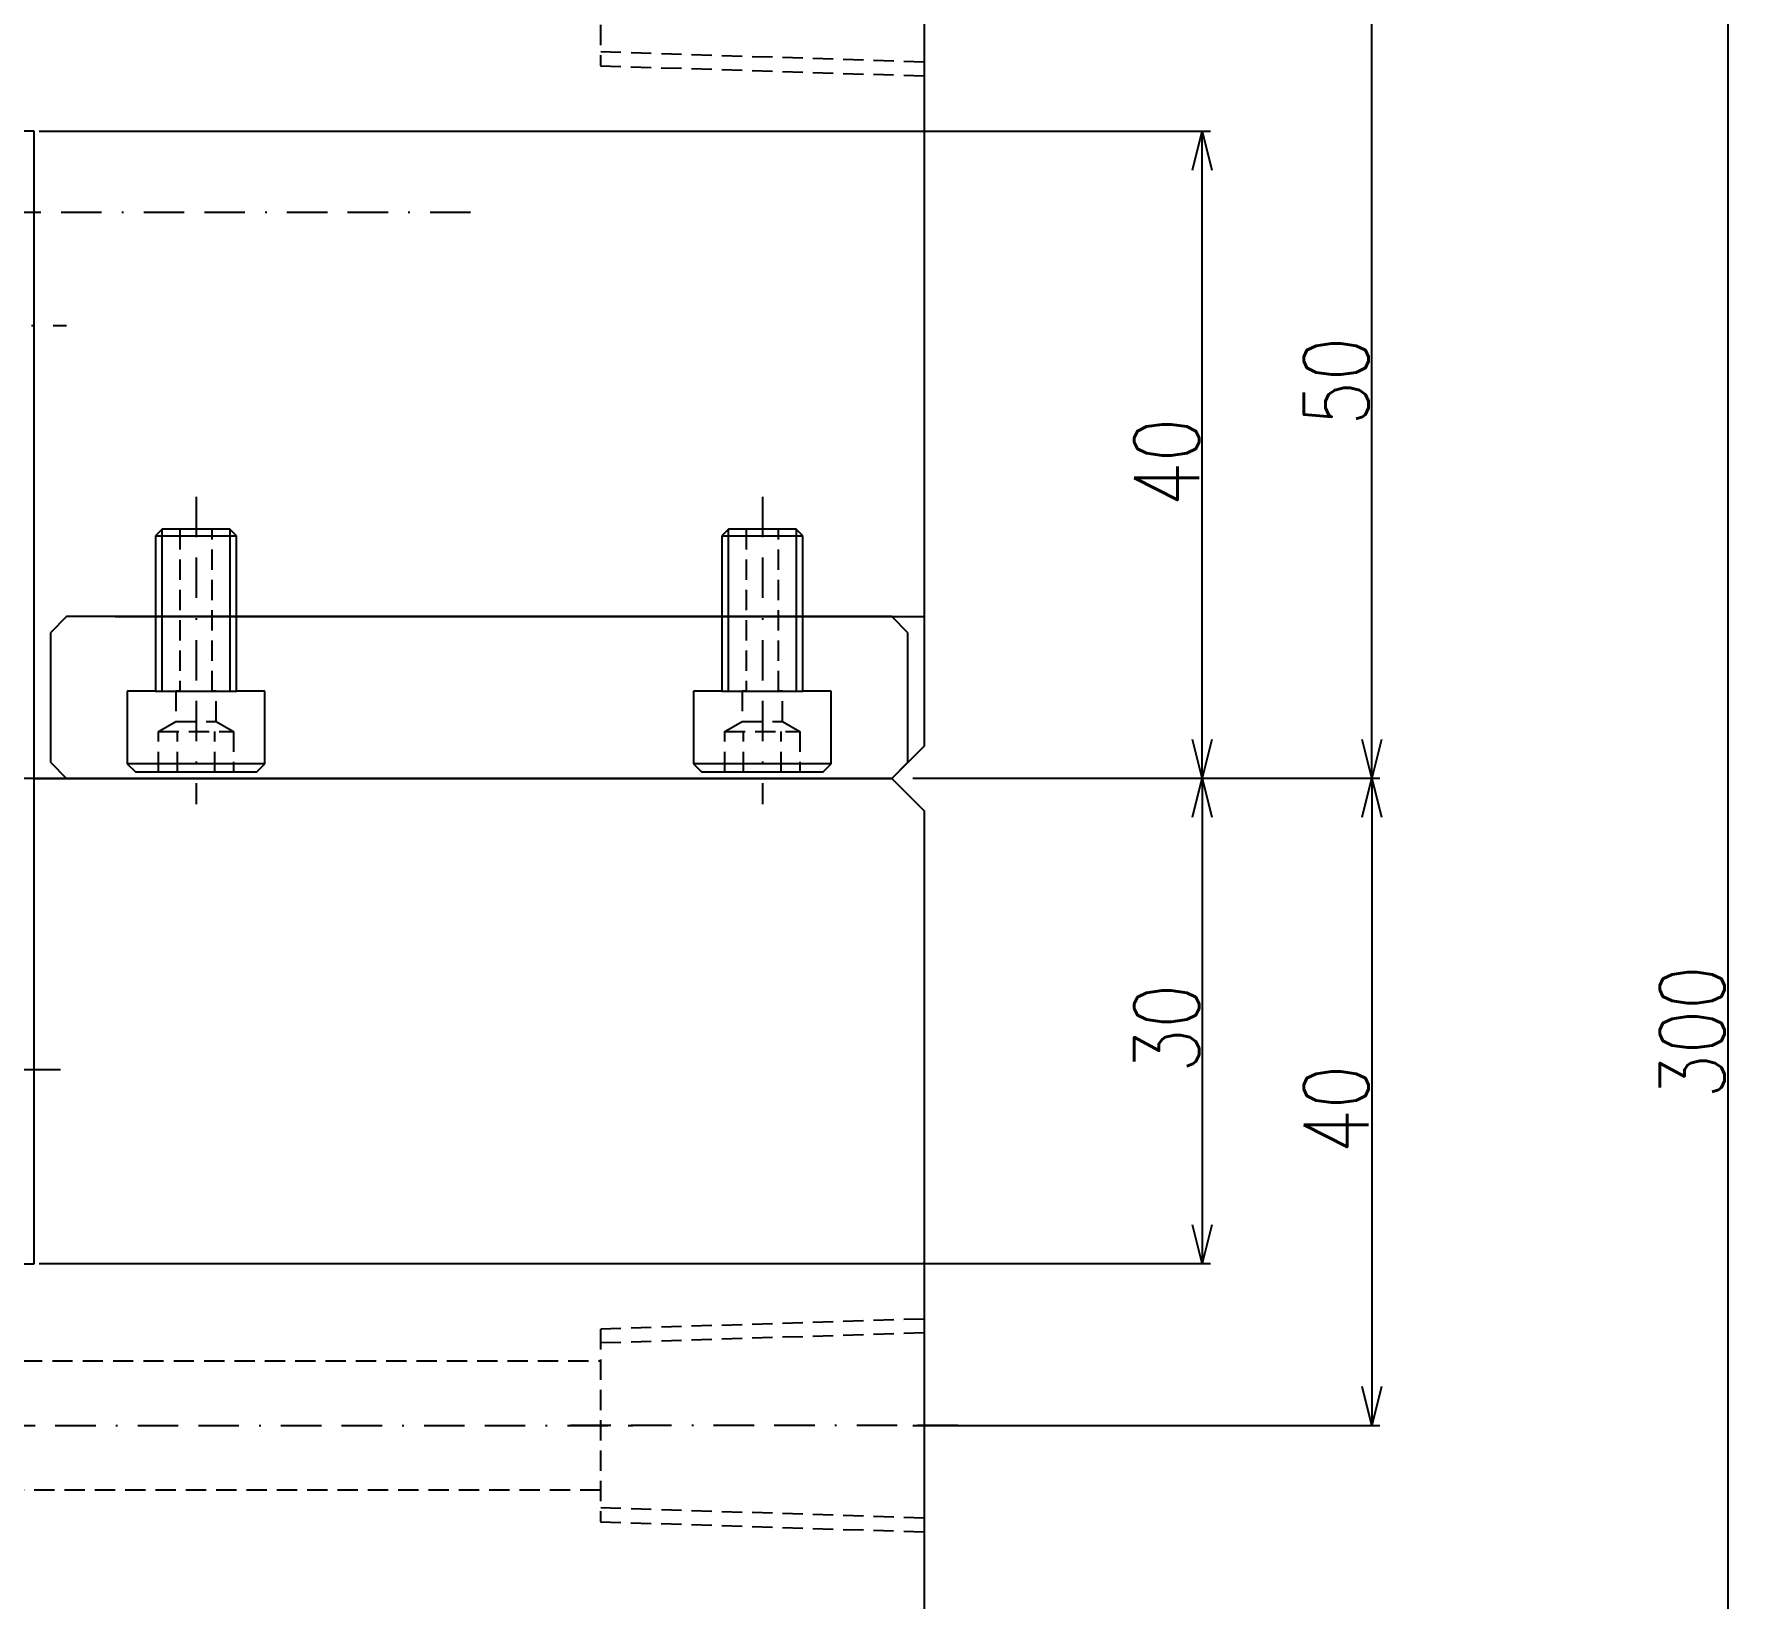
# Model space of a CAD drawing. Extents: x -430 to 437, y -440 to 538.
# Drawn here: x -127.4 to -21.7, y 186.7 to 283.4 of the extents above; entities that cross this region are included whole.
import ezdxf

# ---------------------------------------------------------------- set-up
doc = ezdxf.new("R2010")
doc.units = 0
doc.linetypes.add('BORDER', pattern=[8.75, 2.5, -1.25, 2.5, -1.25, 0, -1.25])
doc.linetypes.add('HIDDEN', pattern=[1.875, 1.25, -0.625])
for name, color, linetype in [('1', 7, 'CONTINUOUS'), ('11', 7, 'CONTINUOUS'), ('136', 7, 'CONTINUOUS'), ('15', 7, 'CONTINUOUS')]:
    doc.layers.add(name, color=color, linetype=linetype)
doc.styles.add('EXCESS_STANDARD', font='txt', dxfattribs={"height": 0.2, "bigfont": 'BIGFONT'})
doc.dimstyles.new('ISO-25', dxfattribs={"dimtxt": 4, "dimasz": 2.4, "dimexe": 0.18, "dimexo": 0.3, "dimgap": 0.2, "dimtad": 1, "dimtih": 1, "dimtoh": 1, "dimzin": 12, "dimcen": 0.09, "dimazin": 3, "dimtfac": 0.5, "dimtofl": 0, "dimtmove": 0, "dimatfit": 3})

# ---------------------------------------------------------------- blocks, each defined once
blk = doc.blocks.new('*D8')
at = {"layer": '1', "color": 50, "linetype": 'CONTINUOUS'}
for p, q in [((-127.15, 277.43), (-54.76, 277.43)), ((-55.86, 275.03), (-55.26, 277.43)), ((-55.26, 277.43), (-54.66, 275.03)), ((-55.26, 237.43), (-55.26, 277.43)), ((-55.26, 237.43), (-55.86, 239.83)), ((-54.66, 239.83), (-55.26, 237.43)), ((-72.15, 237.43), (-54.76, 237.43))]:
    blk.add_line(p, q, dxfattribs=at)
at = {"layer": '1', "color": 7, "linetype": 'CONTINUOUS', "style": 'EXCESS_STANDARD', "width": 0.8}
blk.add_text('40', height=4, rotation=90, dxfattribs=at).set_placement((-55.46, 254.23))
blk = doc.blocks.new('*D20')
at = {"layer": '1', "color": 50, "linetype": 'CONTINUOUS'}
for p, q in [((-73.15, 237.43), (-54.76, 237.43)), ((-55.86, 235.03), (-55.26, 237.43)), ((-55.26, 237.43), (-54.66, 235.03)), ((-55.26, 237.43), (-55.26, 207.43)), ((-55.26, 207.43), (-55.86, 209.83)), ((-54.66, 209.83), (-55.26, 207.43)), ((-127.15, 207.43), (-54.76, 207.43))]:
    blk.add_line(p, q, dxfattribs=at)
at = {"layer": '1', "color": 7, "linetype": 'CONTINUOUS', "style": 'EXCESS_STANDARD', "width": 0.8}
blk.add_text('30', height=4, rotation=90, dxfattribs=at).set_placement((-55.46, 219.23))
blk = doc.blocks.new('*D21')
at = {"layer": '1', "color": 50, "linetype": 'CONTINUOUS'}
for p, q in [((-73.15, 237.43), (-44.28, 237.43)), ((-45.38, 235.03), (-44.78, 237.43)), ((-44.78, 237.43), (-44.18, 235.03)), ((-44.78, 237.43), (-44.78, 197.43)), ((-44.78, 197.43), (-45.38, 199.83)), ((-44.18, 199.83), (-44.78, 197.43)), ((-73.15, 197.43), (-44.28, 197.43))]:
    blk.add_line(p, q, dxfattribs=at)
at = {"layer": '1', "color": 7, "linetype": 'CONTINUOUS', "style": 'EXCESS_STANDARD', "width": 0.8}
blk.add_text('40', height=4, rotation=90, dxfattribs=at).set_placement((-44.98, 214.23))
blk = doc.blocks.new('*D22')
at = {"layer": '1', "color": 50, "linetype": 'CONTINUOUS'}
for p, q in [((-73.15, 287.43), (-44.28, 287.43)), ((-45.38, 285.03), (-44.78, 287.43)), ((-44.78, 287.43), (-44.18, 285.03)), ((-44.78, 237.43), (-44.78, 287.43)), ((-44.78, 237.43), (-45.38, 239.83)), ((-44.18, 239.83), (-44.78, 237.43)), ((-73.15, 237.43), (-44.28, 237.43))]:
    blk.add_line(p, q, dxfattribs=at)
at = {"layer": '1', "color": 7, "linetype": 'CONTINUOUS', "style": 'EXCESS_STANDARD', "width": 0.8}
blk.add_text('50', height=4, rotation=90, dxfattribs=at).set_placement((-44.98, 259.23))
blk = doc.blocks.new('*D63')
at = {"layer": '136', "color": 50, "linetype": 'CONTINUOUS'}
for p, q in [((-47.15, 372.43), (-22.28, 372.43)), ((-23.58, 370.03), (-22.78, 372.43)), ((-22.78, 372.43), (-21.98, 370.03)), ((-22.78, 372.43), (-22.78, 72.43)), ((-22.78, 72.43), (-23.58, 74.83)), ((-21.98, 74.83), (-22.78, 72.43)), ((-47.15, 72.43), (-22.28, 72.43))]:
    blk.add_line(p, q, dxfattribs=at)
at = {"layer": '136', "color": 7, "linetype": 'CONTINUOUS', "style": 'EXCESS_STANDARD', "width": 0.8}
blk.add_text('300', height=4, rotation=90, dxfattribs=at).set_placement((-22.98, 217.63))

msp = doc.modelspace()

# ---------------------------------------------------------------- linework, layer by layer
at = {"layer": '1', "color": 7, "linetype": 'CONTINUOUS'}
for p, q in [((-72.447, 305.4258), (-72.447, 239.4258)), ((-127.447, 277.4258), (-215.5106, 277.4258)), ((-127.447, 207.4258), (-127.447, 277.4258)), ((-125.447, 247.4258), (-126.447, 246.4258)), ((-74.447, 247.4258), (-125.447, 247.4258)), ((-122.447, 247.4258), (-72.447, 247.4258)), ((-73.447, 246.4258), (-74.447, 247.4258)), ((-126.447, 246.4258), (-126.447, 238.4258)), ((-73.447, 238.4258), (-73.447, 246.4258)), ((-72.447, 239.4258), (-74.447, 237.4258)), ((-126.447, 238.4258), (-125.447, 237.4258)), ((-74.447, 237.4258), (-73.447, 238.4258)), ((-74.447, 237.4258), (-132.447, 237.4258)), ((-127.447, 237.4258), (-74.447, 237.4258)), ((-125.447, 237.4258), (-74.447, 237.4258)), ((-74.447, 237.4258), (-72.447, 235.4258)), ((-72.447, 235.4258), (-72.447, 169.4258)), ((-214.2483, 207.4258), (-127.447, 207.4258))]:
    msp.add_line(p, q, dxfattribs=at)
at = {"layer": '1', "color": 141, "linetype": 'BORDER'}
msp.add_line((-271.129, 272.4258), (-100.447, 272.4258), dxfattribs=at)
at = {"layer": '11', "color": 141, "linetype": 'HIDDEN'}
for p, q in [((-92.447, 293.3793), (-92.447, 281.4723)), ((-72.447, 281.7033), (-92.447, 282.3283)), ((-92.447, 281.4723), (-72.447, 280.8473)), ((-72.447, 204.0043), (-92.447, 203.3793)), ((-92.447, 203.3793), (-92.447, 191.4723)), ((-72.447, 203.1483), (-92.447, 202.5233)), ((-154.447, 201.4258), (-92.447, 201.4258)), ((-92.447, 193.4258), (-154.447, 193.4258)), ((-72.447, 191.7033), (-92.447, 192.3283)), ((-92.447, 191.4723), (-72.447, 190.8473))]:
    msp.add_line(p, q, dxfattribs=at)
at = {"layer": '11', "color": 141, "linetype": 'BORDER'}
for p, q in [((-214.767, 265.4258), (-125.447, 265.4258)), ((-220.5775, 219.4258), (-125.447, 219.4258)), ((-156.447, 197.4258), (-90.447, 197.4258)), ((-70.3576, 197.4258), (-94.3674, 197.4258))]:
    msp.add_line(p, q, dxfattribs=at)
at = {"layer": '15', "color": 141, "linetype": 'BORDER'}
for p, q in [((-117.447, 254.8258), (-117.447, 235.8258)), ((-82.447, 254.8258), (-82.447, 235.8258))]:
    msp.add_line(p, q, dxfattribs=at)
at = {"layer": '15', "color": 7, "linetype": 'CONTINUOUS'}
for p, q in [((-119.547, 252.8258), (-119.947, 252.4258)), ((-115.347, 252.8258), (-119.547, 252.8258)), ((-114.947, 252.4258), (-115.347, 252.8258)), ((-84.547, 252.8258), (-84.947, 252.4258)), ((-80.347, 252.8258), (-84.547, 252.8258)), ((-79.947, 252.4258), (-80.347, 252.8258)), ((-119.947, 252.4258), (-114.947, 252.4258)), ((-119.947, 252.4258), (-119.947, 242.8258)), ((-114.947, 242.8258), (-114.947, 252.4258)), ((-84.947, 252.4258), (-79.947, 252.4258)), ((-84.947, 252.4258), (-84.947, 242.8258)), ((-79.947, 242.8258), (-79.947, 252.4258)), ((-119.947, 242.8258), (-121.697, 242.8258)), ((-121.697, 242.8258), (-121.697, 238.3258)), ((-119.947, 242.8258), (-114.947, 242.8258)), ((-113.197, 242.8258), (-114.947, 242.8258)), ((-113.197, 238.3258), (-113.197, 242.8258)), ((-84.947, 242.8258), (-86.697, 242.8258)), ((-86.697, 242.8258), (-86.697, 238.3258)), ((-84.947, 242.8258), (-79.947, 242.8258)), ((-78.197, 242.8258), (-79.947, 242.8258)), ((-78.197, 238.3258), (-78.197, 242.8258)), ((-113.197, 238.3258), (-121.697, 238.3258)), ((-121.697, 238.3258), (-121.197, 237.8258)), ((-113.697, 237.8258), (-113.197, 238.3258)), ((-78.197, 238.3258), (-86.697, 238.3258)), ((-86.697, 238.3258), (-86.197, 237.8258)), ((-78.697, 237.8258), (-78.197, 238.3258)), ((-121.197, 237.8258), (-113.697, 237.8258)), ((-86.197, 237.8258), (-78.697, 237.8258))]:
    msp.add_line(p, q, dxfattribs=at)
at = {"layer": '15', "color": 150, "linetype": 'CONTINUOUS'}
for p, q in [((-119.547, 242.8258), (-119.547, 252.8258)), ((-115.347, 252.8258), (-115.347, 242.8258)), ((-84.547, 242.8258), (-84.547, 252.8258)), ((-80.347, 252.8258), (-80.347, 242.8258))]:
    msp.add_line(p, q, dxfattribs=at)
at = {"layer": '15', "color": 141, "linetype": 'HIDDEN'}
for p, q in [((-118.447, 252.8258), (-118.447, 242.8258)), ((-116.447, 242.8258), (-116.447, 252.8258)), ((-83.447, 252.8258), (-83.447, 242.8258)), ((-81.447, 242.8258), (-81.447, 252.8258)), ((-118.447, 242.8258), (-118.697, 242.8258)), ((-118.697, 242.8258), (-118.697, 240.9374)), ((-116.197, 242.8258), (-116.447, 242.8258)), ((-116.197, 240.9374), (-116.197, 242.8258)), ((-83.447, 242.8258), (-83.697, 242.8258)), ((-83.697, 242.8258), (-83.697, 240.9374)), ((-81.197, 242.8258), (-81.447, 242.8258)), ((-81.197, 240.9374), (-81.197, 242.8258)), ((-119.7564, 240.3258), (-118.697, 240.9374)), ((-119.7564, 240.3258), (-115.1376, 240.3258)), ((-119.7564, 237.8258), (-119.7564, 240.3258)), ((-118.697, 240.9374), (-116.197, 240.9374)), ((-118.6017, 237.8258), (-118.6017, 240.3258)), ((-116.2923, 237.8258), (-116.2923, 240.3258)), ((-116.197, 240.9374), (-115.1376, 240.3258)), ((-115.1376, 240.3258), (-115.1376, 237.8258)), ((-84.7564, 240.3258), (-83.697, 240.9374)), ((-84.7564, 240.3258), (-80.1376, 240.3258)), ((-84.7564, 237.8258), (-84.7564, 240.3258)), ((-83.697, 240.9374), (-81.197, 240.9374)), ((-83.6017, 237.8258), (-83.6017, 240.3258)), ((-81.2923, 237.8258), (-81.2923, 240.3258)), ((-81.197, 240.9374), (-80.1376, 240.3258)), ((-80.1376, 240.3258), (-80.1376, 237.8258))]:
    msp.add_line(p, q, dxfattribs=at)

# ---------------------------------------------------------------- dimensions: what is measured, and where the dimension line sits
at = {"layer": '1'}
for base, p1, p2, angle, picture, middle in [((-44.7793, 287.4258), (-73.447, 237.4258), (-73.447, 287.4258), 90, '*D22', (-46.9793, 262.4258)), ((-55.2556, 277.4258), (-72.447, 237.4258), (-127.447, 277.4258), 90, '*D8', (-57.4556, 257.4258)), ((-55.2556, 207.4258), (-73.447, 237.4258), (-127.447, 207.4258), 270, '*D20', (-57.4556, 222.4258)), ((-44.7793, 197.4258), (-73.447, 237.4258), (-73.447, 197.4258), 270, '*D21', (-46.9793, 217.4258))]:
    dim = msp.add_linear_dim(base=base, p1=p1, p2=p2, angle=angle, dimstyle='ISO-25', override={"dimtxt": 2, "dimasz": 2.4, "dimdec": 3, "dimzin": 0, "dimtol": 0, "dimlim": 0, "dimtdec": 3, "dimtzin": 8}, dxfattribs=at)
    dim.commit()
    dim.dimension.update_dxf_attribs({"geometry": picture, "text_midpoint": middle, "dimtype": 128, "text_rotation": 90})
at = {"layer": '136'}
dim = msp.add_linear_dim(base=(-22.7793, 72.4258), p1=(-47.447, 372.4258), p2=(-47.447, 72.4258), angle=270, dimstyle='ISO-25', override={"dimtxt": 2, "dimasz": 2.4, "dimdec": 2, "dimzin": 0, "dimtol": 0, "dimlim": 0, "dimtdec": 3, "dimtzin": 8}, dxfattribs=at)
dim.commit()
dim.dimension.update_dxf_attribs({"geometry": '*D63', "text_midpoint": (-24.9793, 222.4258), "dimtype": 128, "text_rotation": 90})

doc.saveas('drawing.dxf')
